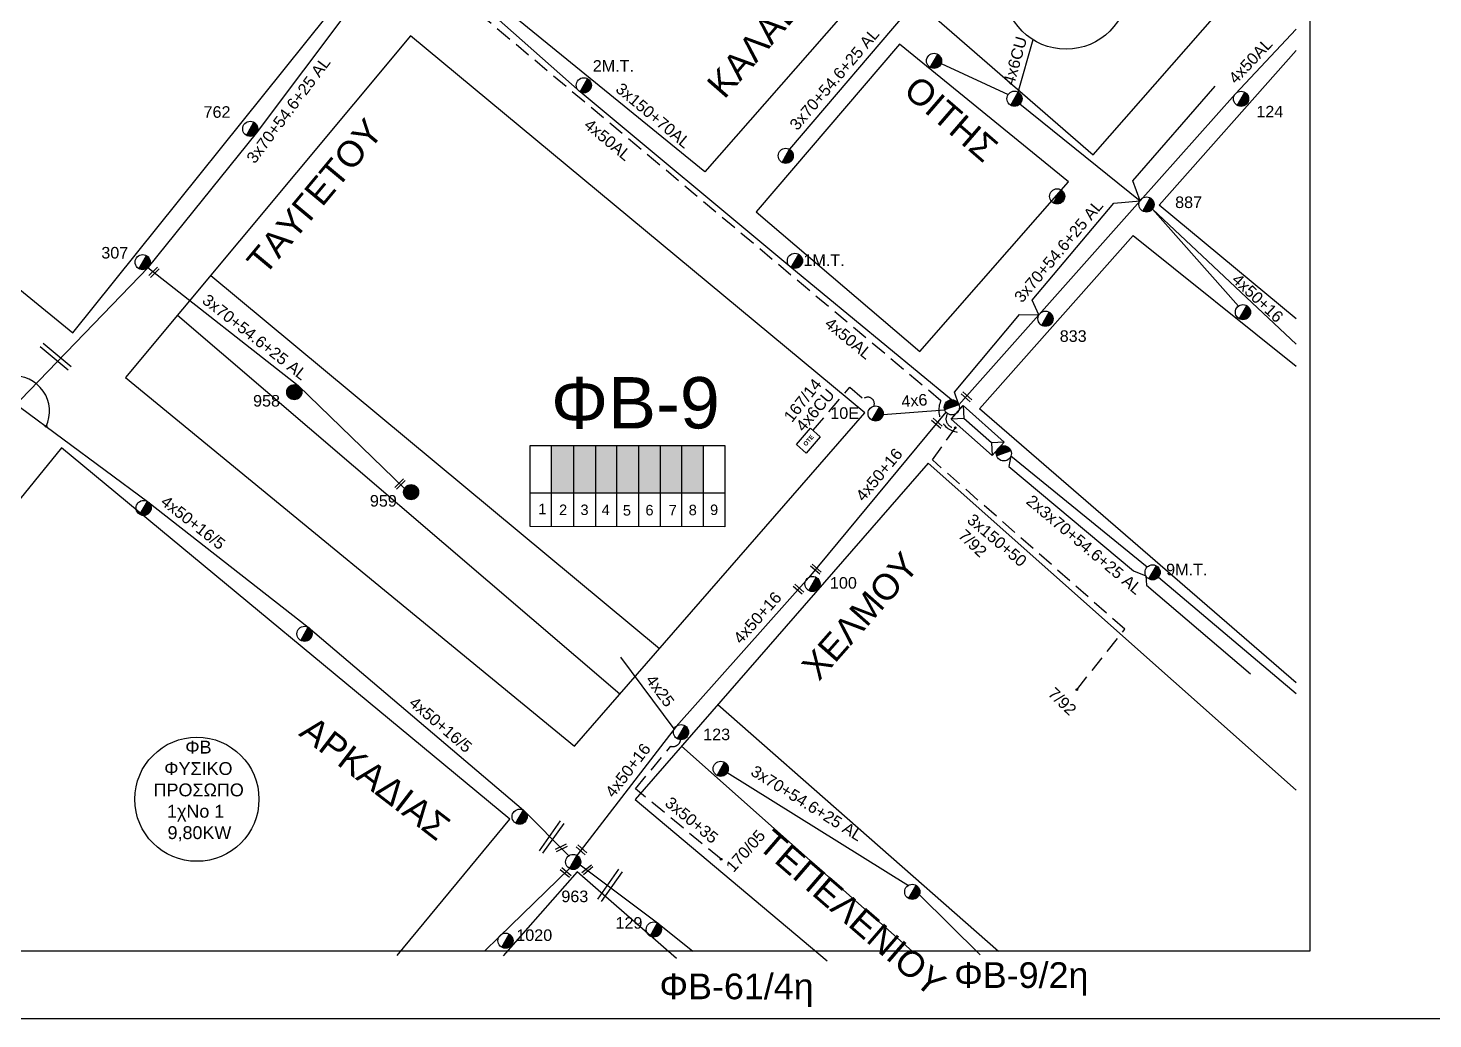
# Model space of a CAD drawing. Header units: millimetres. Extents: x 1020 to 3238, y 796 to 1818.
# Drawn here: x 2811.5 to 3030.3, y 796.3 to 950.6 of the extents above; entities that cross this region are included whole.
import ezdxf
from ezdxf.enums import TextEntityAlignment as Align

# ---------------------------------------------------------------- set-up
doc = ezdxf.new("R2010")
doc.units = ezdxf.units.MM
doc.linetypes.add('DASHED', pattern=[19.05, 12.7, -6.35])
for name, color, linetype, lineweight in [('3x150+50', 7, 'Continuous', 30), ('3x150+70AL', 7, 'DASHED', 30), ('3x50+35', 7, 'Continuous', 30), ('3x70+54.6+25 AL', 7, 'SYN_LINE', 30), ('4x25', 7, 'Continuous', 30), ('4x50+16', 7, 'Continuous', 30), ('4x50+16_5', 7, 'Continuous', 30), ('4x50AL', 7, 'Continuous', 30), ('4x6CU', 7, 'Continuous', 30), ('Υπόβαθρο ΔΕΗ', 7, 'Continuous', 30)]:
    doc.layers.add(name, color=color, linetype=linetype, lineweight=lineweight)
for name, color, linetype in [('Pillar OTE', 7, 'Continuous'), ('text οδών', 7, 'Continuous'), ('text_kalodion', 7, 'Continuous'), ('Άγνωστα', 7, 'Continuous'), ('ΑΓΝΩΣΤΟ ΕΝΑΕΡΙΟ ΚΑΛΩΔΙΟ', 7, 'Continuous'), ('Επιγραφές - Σχήματα', 7, 'Continuous'), ('Καλώδια ΧΤ   3x150AL+50CU', 7, 'DASHED'), ('Μηχανική τομή', 7, 'Continuous'), ('Στύλος Ξύλινος', 7, 'Continuous'), ('Στύλος Ξύλινος @ 1', 7, 'Continuous'), ('Στύλος ΦΜ', 7, 'Continuous'), ('Στύλος ΦΜ @ 1', 7, 'Continuous'), ('Συνδέσεις', 7, 'Continuous'), ('Τομή', 7, 'Continuous'), ('Υποσταθμός εναέριος 2 στύλων', 7, 'Continuous'), ('Υποσταθμός πόλεως', 7, 'Continuous')]:
    doc.layers.add(name, color=color, linetype=linetype)
doc.styles.add('arial', font='arial.ttf')
doc.styles.get("Standard").update_dxf_attribs({"font": 'arial.ttf'})
doc.linetypes.add('SYN_LINE', pattern='A,0.5,-0.0001,["/\\/\\/\\/",Standard,S=0.1,R=0,X=0,Y=-0.05],-0.25', length=0.7501)

# ---------------------------------------------------------------- blocks, each defined once
blk = doc.blocks.new('ΥΠΑΡΧΩΝ ΤΣΙΜΕΝΤΕΝΙΟΣ ΣΤΥΛΟΣ')
at = {"layer": 'Στύλος ΦΜ'}
blk.add_hatch(color=7, dxfattribs=at).paths.add_polyline_path([(-1.29, -2.28, 0.574793), (2.62, 0, 0.268822), (1.3, 2.27)])
at = {"layer": 'Στύλος ΦΜ', "color": 7}
blk.add_line((-1.29, -2.28), (1.3, 2.27), dxfattribs=at)
blk.add_circle((0, 0), 2.62, dxfattribs=at)
at = {"layer": 'Στύλος ΦΜ', "flags": 4}
for tag, p in [('ΑΡΙΘΜΟΣ', (-4.68, 8.05)), ('ΤΥΠΟΣ', (-4.91, 3.03))]:
    blk.add_attdef(tag, p, '', height=4, dxfattribs=at)
blk = doc.blocks.new('ΥΠΟΣΤΑΘΜΟΣ ΕΝΑΕΡΙΟΣ ΕΠΙ 2 ΣΤΥΛΩΝ')
at = {"layer": 'Υποσταθμός εναέριος 2 στύλων', "linetype": 'Continuous'}
for points in [[(-11.97, -2.11, 0.574793), (-8.45, -0.07, 0.268822), (-9.64, 1.98)], [(9.68, -2.15, 0.574793), (13.19, -0.1, 0.268822), (12.01, 1.95)]]:
    blk.add_hatch(color=256, dxfattribs=at).paths.add_polyline_path(points)
for p, q in [((-11.97, -2.11), (-9.64, 1.98)), ((9.68, -2.15), (12.01, 1.95))]:
    blk.add_line(p, q, dxfattribs=at)
for centre in [(-10.81, -0.07), (10.84, -0.1)]:
    blk.add_circle(centre, 2.36, dxfattribs=at)
at = {"layer": 'Υποσταθμός πόλεως', "linetype": 'Continuous', "ltscale": 40}
blk.add_lwpolyline([(-8.57, 2.82), (8.57, 2.82), (8.57, -2.82), (-8.57, -2.82)], close=True, dxfattribs=at)
for points in [[(-5.75, 0), (-8.57, 2.82)], [(-8.57, -2.82), (-5.75, 0)], [(-5.75, 0), (5.75, 0)], [(5.75, 0), (8.57, 2.82)], [(8.57, -2.82), (5.75, 0)]]:
    blk.add_lwpolyline(points, dxfattribs=at)
at = {"layer": 'Υποσταθμός εναέριος 2 στύλων', "ltscale": 40, "flags": 1}
for tag, p in [('ΜΕΤΑΣΧΗΜΑΤΙΣΜΟΣ', (14.09, 2.51)), ('ΙΣΧΥΣ', (14.07, -0.28)), ('ΑΡΙΘΜΟΣ', (14.19, -3))]:
    blk.add_attdef(tag, p, '', height=1.8, dxfattribs=at)
blk = doc.blocks.new('ΥΠΑΡΧΩΝ ΞΥΛΙΝΟΣ ΣΤΥΛΟΣ')
at = {"layer": 'Στύλος Ξύλινος'}
h = blk.add_hatch(color=7, dxfattribs=at)
h.paths.add_polyline_path([(-2.62, 0, 0.270008), (-1.29, -2.28), (1.3, 2.27, 0.576266)])
h.paths.add_polyline_path([(-1.29, -2.28, 0.574793), (2.62, 0, 0.268822), (1.3, 2.27)])
at = {"layer": 'Στύλος Ξύλινος', "color": 7}
blk.add_line((-1.29, -2.28), (1.3, 2.27), dxfattribs=at)
blk.add_circle((0, 0), 2.62, dxfattribs=at)
at = {"layer": 'Στύλος Ξύλινος', "flags": 4}
for tag, p in [('ΑΡΙΘΜΟΣ', (-4.91, 8.6)), ('ΤΥΠΟΣ', (-4.85, 3.39))]:
    blk.add_attdef(tag, p, '', height=4, dxfattribs=at)
blk = doc.blocks.new('_ΣΥΝΔΕΣΗ')
at = {"layer": 'Συνδέσεις', "linetype": 'SYN_LINE', "ltscale": 40}
blk.add_hatch(color=256, dxfattribs=at).paths.add_polyline_path([(0.5, -0.01, 1), (-0.5, -0.01, 1)])
at = {"layer": 'Συνδέσεις'}
blk.add_circle((0, -0.01), 0.5, dxfattribs=at)
blk = doc.blocks.new('ΜΗΧΑΝΙΚΗ ΤΟΜΗ')
at = {"layer": 'Μηχανική τομή', "ltscale": 40}
for p, q in [((-1.89, 0.78), (5.68, 0.78)), ((-1.89, -0.78), (5.68, -0.78))]:
    blk.add_line(p, q, dxfattribs=at)
blk = doc.blocks.new('ΤΟΜΗ')
at = {"layer": 'Τομή', "ltscale": 40}
for p, q in [((-5.68, 0), (17.06, 0)), ((-5.68, -2.77), (17.06, -2.77))]:
    blk.add_line(p, q, dxfattribs=at)
blk = doc.blocks.new('PILLAR ΟΤΕ')
at = {"layer": 'Pillar OTE', "ltscale": 40}
blk.add_lwpolyline([(-3.31, 2.02), (3.39, 2.02), (3.39, -1.99), (-3.31, -1.99)], close=True, dxfattribs=at)
at = {"layer": 'Pillar OTE', "insert": (-1.81, 0.71), "char_height": 1.3575, "width": 109.961, "attachment_point": 1}
blk.add_mtext('{\\fArial|b1|i0|c161|p34;OTE}', dxfattribs=at)

msp = doc.modelspace()

# ---------------------------------------------------------------- hatches: boundary and pattern name
at = {"layer": 'Καλώδια ΧΤ   3x150AL+50CU', "linetype": 'DASHED', "lineweight": -3, "ltscale": 0.2}
h = msp.add_hatch(color=151, dxfattribs=at)
h.dxf.hatch_style = 1
h.paths.add_polyline_path([(2896.46, 885.59), (2893.02, 885.59), (2893.02, 878.23), (2896.46, 878.22)])
h = msp.add_hatch(color=6, dxfattribs=at)
h.dxf.hatch_style = 1
h.paths.add_polyline_path([(2896.46, 878.22), (2899.9, 878.22), (2899.9, 885.59), (2896.46, 885.59)])
h = msp.add_hatch(color=85, dxfattribs=at)
h.dxf.hatch_style = 1
h.paths.add_polyline_path([(2903.19, 885.59), (2899.9, 885.59), (2899.9, 878.22), (2903.19, 878.22)])
h = msp.add_hatch(color=30, dxfattribs=at)
h.dxf.hatch_style = 1
h.paths.add_polyline_path([(2903.19, 878.22), (2906.58, 878.21), (2906.58, 885.59), (2903.19, 885.59)])
h = msp.add_hatch(color=27, dxfattribs=at)
h.dxf.hatch_style = 1
h.paths.add_polyline_path([(2906.58, 878.21), (2909.98, 878.21), (2909.98, 885.59), (2906.58, 885.59)])
h = msp.add_hatch(color=151, dxfattribs=at)
h.dxf.hatch_style = 1
h.paths.add_polyline_path([(2909.98, 878.21), (2913.37, 878.21), (2913.37, 885.58), (2909.98, 885.58)])
h = msp.add_hatch(color=173, dxfattribs=at)
h.dxf.hatch_style = 1
h.paths.add_polyline_path([(2913.31, 878.21), (2916.71, 878.2), (2916.71, 885.58), (2913.31, 885.58)])

# ---------------------------------------------------------------- linework, layer by layer
at = {"lineweight": -3}
msp.add_lwpolyline([(1059.16, 1801.46), (3011.12, 1801.46), (3011.12, 806.84), (1059.16, 806.84)], close=True, dxfattribs=at)
at = {"lineweight": -3, "ltscale": 0.2}
for centre in [(2973.15, 956.97), (2837.75, 830.48)]:
    msp.add_circle(centre, 9.67, dxfattribs=at)
at = {"layer": '3x150+50', "color": 85, "linetype": 'DASHED', "lineweight": -3, "ltscale": 0.2}
msp.add_lwpolyline([(2954.72, 890.54, 0.818767), (2956.54, 888.54, -0.019585)], format="xyb", dxfattribs=at)
msp.add_lwpolyline([(2974.84, 847.54), (2982.32, 856.95), (2952.35, 883.32), (2955.92, 888.34)], dxfattribs=at)
at = {"layer": '3x150+70AL', "color": 27, "linetype": 'DASHED', "lineweight": -3, "ltscale": 0.2}
msp.add_lwpolyline([(2957.5, 887.69, -0.625781), (2953.66, 892.54), (2872.33, 960.71, -0.733543), (2870.15, 963.82, -1.692301)], format="xyb", dxfattribs=at)
at = {"layer": '3x50+35', "color": 133, "linetype": 'DASHED', "lineweight": -3, "ltscale": 0.2}
msp.add_lwpolyline([(2919.42, 821.13), (2906.09, 832.1), (2911.59, 838.73, 0.456595), (2913.12, 839.76, -54.311351)], format="xyb", dxfattribs=at)
at = {"layer": '3x70+54.6+25 AL', "color": 1, "linetype": 'SYN_LINE', "lineweight": -3, "ltscale": 20}
msp.add_lwpolyline([(2978.3, 984.91), (2949.78, 954.76), (2930.08, 931.72)], dxfattribs=at)
at = {"layer": '3x70+54.6+25 AL', "color": 30, "linetype": 'SYN_LINE', "lineweight": -3, "ltscale": 20}
for points in [[(2810.27, 892.67), (2830.2, 913.37), (2847.01, 934.2), (2869.3, 963.94)], [(2830.1, 913.28), (2853.51, 894.9), (2870.09, 878.88)]]:
    msp.add_lwpolyline(points, dxfattribs=at)
at = {"layer": '3x70+54.6+25 AL', "color": 7, "linetype": 'SYN_LINE', "lineweight": -3, "ltscale": 10}
msp.add_lwpolyline([(2965.71, 940.62), (2968.01, 948.79)], dxfattribs=at)
at = {"layer": '3x70+54.6+25 AL', "color": 7, "linetype": 'SYN_LINE', "lineweight": -3, "ltscale": 15}
msp.add_lwpolyline([(2953.7, 945.1), (2964.13, 940.23)], dxfattribs=at)
at = {"layer": '3x70+54.6+25 AL', "color": 173, "linetype": 'SYN_LINE', "lineweight": -3, "ltscale": 20}
msp.add_lwpolyline([(2956.47, 891.91), (2955.76, 893.87), (2965.91, 905.96), (2968.94, 905.94), (2967.9, 908.19), (2980.6, 923.31), (2984.69, 923.71), (2983.55, 926.81), (2996.4, 941.55)], dxfattribs=at)
at = {"layer": '3x70+54.6+25 AL', "color": 7, "linetype": 'SYN_LINE', "lineweight": -3, "ltscale": 20}
for points in [[(2965.96, 938.77), (2984.69, 923.71)], [(2986.62, 922.38), (3000.03, 907.3)]]:
    msp.add_lwpolyline(points, dxfattribs=at)
at = {"layer": '3x70+54.6+25 AL', "color": 85, "linetype": 'SYN_LINE', "lineweight": -3, "ltscale": 10}
msp.add_lwpolyline([(2944.65, 890.41), (2954.24, 891.15)], dxfattribs=at)
at = {"layer": '3x70+54.6+25 AL', "color": 133, "linetype": 'SYN_LINE', "lineweight": -3, "ltscale": 20}
for points in [[(2964.57, 883.97), (2964.26, 882.3), (2983.65, 866.08), (2985.61, 865.26), (2985.71, 863.84), (3001.89, 850)], [(2920.38, 834.62), (2948.6, 817.07)]]:
    msp.add_lwpolyline(points, dxfattribs=at)
at = {"layer": '3x70+54.6+25 AL', "color": 6, "linetype": 'SYN_LINE', "lineweight": -3, "ltscale": 20}
for points in [[(2964.57, 883.97), (2985.81, 866.66)], [(2987.54, 865.07), (3009, 846.96)]]:
    msp.add_lwpolyline(points, dxfattribs=at)
at = {"layer": '3x70+54.6+25 AL', "color": 133, "linetype": 'SYN_LINE', "lineweight": -3, "ltscale": 15}
msp.add_lwpolyline([(2950.29, 815.63), (2959.77, 806.23)], dxfattribs=at)
at = {"layer": '4x25', "color": 133, "linetype": 'SYN_LINE', "lineweight": -3, "ltscale": 15}
msp.add_lwpolyline([(2912.11, 841.44), (2903.81, 852.61)], dxfattribs=at)
at = {"layer": '4x50+16', "color": 5, "linetype": 'Continuous', "lineweight": -3, "ltscale": 0.2}
msp.add_lwpolyline([(2986.62, 922.38), (3009, 901.38)], dxfattribs=at)
at = {"layer": '4x50+16', "color": 85, "linetype": 'Continuous', "lineweight": -3, "ltscale": 0.2}
for points in [[(2954.45, 890.78), (2933.07, 865.04), (2912.41, 841.83), (2896.96, 821.73)], [(2895.8, 819.69), (2884.78, 808.99), (2882.57, 806.84)]]:
    msp.add_lwpolyline(points, dxfattribs=at)
at = {"layer": '4x50+16_5', "color": 2, "linetype": 'Continuous', "lineweight": -3, "ltscale": 0.2}
msp.add_lwpolyline([(2810.29, 891.48), (2830.04, 876.87), (2855.1, 857.27), (2888.61, 828.78), (2895.68, 821.66)], dxfattribs=at)
at = {"layer": '4x50AL', "color": 30, "linetype": 'Continuous', "lineweight": -3, "ltscale": 0.2}
msp.add_lwpolyline([(2955.3, 892.7), (2930.13, 913.46), (2897.45, 940.66), (2870.83, 964.27)], dxfattribs=at)
at = {"layer": '4x50AL', "color": 151, "linetype": 'Continuous', "lineweight": -3, "ltscale": 0.2}
msp.add_lwpolyline([(2956.47, 891.91), (2968.94, 905.94), (2984.69, 923.71), (2999.48, 940.3), (3009, 950.44)], dxfattribs=at)
at = {"layer": '4x6CU', "color": 85, "linetype": 'DASHED', "lineweight": -3, "ltscale": 0.2}
msp.add_lwpolyline([(2933.75, 887.95), (2939.47, 894.64), (2941.59, 892.84, -0.782041), (2943.23, 891.72, 49.314917)], format="xyb", dxfattribs=at)
at = {"layer": 'Pillar OTE', "lineweight": -3, "ltscale": 40}
for points in [[(2889.69, 872.95), (2889.69, 885.59), (2920.02, 885.59), (2920.02, 872.92), (2889.69, 872.95)], [(2893.02, 872.95), (2893.02, 885.59)], [(2896.46, 872.94), (2896.46, 885.59)], [(2899.9, 872.94), (2899.9, 885.59)], [(2903.19, 872.94), (2903.19, 885.59)], [(2906.58, 872.93), (2906.58, 885.59)], [(2909.98, 872.93), (2909.98, 885.59)], [(2913.31, 872.93), (2913.31, 885.59)], [(2916.7, 872.92), (2916.7, 885.59)], [(2889.69, 878.23), (2920.02, 878.2)]]:
    msp.add_lwpolyline(points, dxfattribs=at)
at = {"layer": 'ΑΓΝΩΣΤΟ ΕΝΑΕΡΙΟ ΚΑΛΩΔΙΟ', "color": 173, "linetype": 'Continuous', "lineweight": -3, "ltscale": 0.2}
msp.add_lwpolyline([(2897.48, 820.28), (2909.52, 811.21), (2914.99, 806.84)], dxfattribs=at)
at = {"layer": 'Επιγραφές - Σχήματα', "lineweight": -3}
msp.add_lwpolyline([(1019.92, 1815.41), (3237.54, 1815.41), (3238.24, 796.27), (1019.92, 796.27)], close=True, dxfattribs=at)
at = {"layer": 'Υπόβαθρο ΔΕΗ', "color": 7, "lineweight": -3}
for points in [[(2788.44, 943.35), (2792.49, 947.97), (2782.36, 957.29), (2769.4, 943.13), (2818.43, 903.15), (2861.24, 956.53), (2817.28, 994.41), (2786.5, 962.79), (2796.85, 954.19), (2799.93, 958.22)], [(2945.11, 960.44), (2916.87, 928.18), (2878.94, 959.16), (2907.12, 993.45)], [(3009, 905.31), (2987.68, 922.99), (3009, 947.09)], [(3009, 848.62), (2959.67, 891.28), (2983.6, 918.27), (3009, 897.91)], [(2839.92, 912.08), (2909.84, 853.95)], [(2903.66, 846.85), (2834.71, 905.84)], [(2868.93, 806.14), (2886.5, 827.4), (2816.68, 885.22), (2754.28, 808.5)], [(3009, 831.91), (2951.69, 882.82), (2906.03, 830.45), (2935.95, 805.31)], [(2918.93, 845.24), (2962.61, 806.84)], [(2913.25, 838.73), (2949.18, 806.84)], [(2912.49, 805.67), (2896.97, 819.16), (2885.47, 806.07)]]:
    msp.add_lwpolyline(points, dxfattribs=at)
for points in [[(2951.83, 953), (2977.39, 930.87), (3004.1, 961.36), (2980.02, 984.82)], [(2941.81, 890.66), (2871.02, 949.39), (2826.64, 896.16), (2896.59, 838.73)], [(2924.87, 921.95), (2950.39, 900.23), (2973.56, 926.67), (2947.21, 948.07)]]:
    msp.add_lwpolyline(points, close=True, dxfattribs=at)
at = {"layer": 'Υπόβαθρο ΔΕΗ', "lineweight": -3}
msp.add_arc((2809.34, 890.93), 5.46, 334.1357, 95.8587, dxfattribs=at)

# ---------------------------------------------------------------- block references
at = {"layer": 'Pillar OTE', "xscale": 0.5, "yscale": 0.5, "zscale": 0.5, "rotation": 49}
msp.add_blockref('PILLAR ΟΤΕ', (2933, 886.31), dxfattribs=at)
at = {"layer": 'Μηχανική τομή', "lineweight": -3}
for p, xscale, yscale, zscale, rotation in [((2830.73, 912.23), 0.2499999999999677, 0.2499999999999677, 0.2499999999999677, 44.96013071768783), ((2957.29, 893.46), 0.2499999999999678, 0.2499999999999678, 0.2499999999999678, 319.0936133740331), ((2952.68, 889.38), 0.2499999999999678, 0.2499999999999678, 0.2499999999999678, 319.0936133740331), ((2869.05, 879.24), 0.2499999999999677, 0.2499999999999677, 0.2499999999999677, 44.96013071768783), ((2933.83, 866.65), 0.2499999999999678, 0.2499999999999678, 0.2499999999999678, 319.0936133740331), ((2931.12, 863.53), 0.2499999999999678, 0.2499999999999678, 0.2499999999999678, 319.0936133740331), ((2894.12, 822.73), 0.2499999999999678, 0.2499999999999678, 0.2499999999999678, 25.6725955384958), ((2897.31, 822.9), 0.2499999999999678, 0.2499999999999678, 0.2499999999999678, 319.0936133740331), ((2894.84, 819.4), 0.2499999999999678, 0.2499999999999678, 0.2499999999999678, 319.0936133740331), ((2898.23, 819.23), 0.2499999999999678, 0.2499999999999678, 0.2499999999999678, 39.54527643893785)]:
    msp.add_blockref('ΜΗΧΑΝΙΚΗ ΤΟΜΗ', p, dxfattribs=dict(at, xscale=xscale, yscale=yscale, zscale=zscale, rotation=rotation))
at = {"layer": 'Στύλος Ξύλινος @ 1', "lineweight": -3, "ltscale": 40}
ref = msp.add_blockref('ΥΠΑΡΧΩΝ ΞΥΛΙΝΟΣ ΣΤΥΛΟΣ', (2852.92, 893.88), dxfattribs=dict(at, xscale=0.4499999999998137, yscale=0.4499999999998137, zscale=0.4499999999998137))
ref.add_attrib('ΤΥΠΟΣ', '958', (2846.5, 891.64), dxfattribs={"layer": 'Στύλος Ξύλινος', "height": 1.8, "flags": 4})
ref = msp.add_blockref('ΥΠΑΡΧΩΝ ΞΥΛΙΝΟΣ ΣΤΥΛΟΣ', (2871.12, 878.31), dxfattribs=dict(at, xscale=0.4499999999998134, yscale=0.4499999999998134, zscale=0.4499999999998134))
ref.add_attrib('ΤΥΠΟΣ', '959', (2864.7, 876.06), dxfattribs={"layer": 'Στύλος Ξύλινος', "height": 1.8, "flags": 4})
at = {"layer": 'Στύλος ΦΜ @ 1', "lineweight": -3, "ltscale": 40}
ref = msp.add_blockref('ΥΠΑΡΧΩΝ ΤΣΙΜΕΝΤΕΝΙΟΣ ΣΤΥΛΟΣ', (2898.03, 941.68), dxfattribs=dict(at, xscale=0.4499999999998375, yscale=0.4499999999998375, zscale=0.4499999999998375))
ref.add_attrib('ΤΥΠΟΣ', '2M.T.', (2899.42, 943.8), dxfattribs={"layer": 'Στύλος ΦΜ', "height": 1.8, "flags": 4})
for p, xscale, yscale, zscale in [((2952.59, 945.48), 0.4499999999998027, 0.4499999999998027, 0.4499999999998027), ((2965.12, 939.59), 0.4499999999998027, 0.4499999999998027, 0.4499999999998027), ((2929.49, 930.7), 0.4499999999998027, 0.4499999999998027, 0.4499999999998027), ((2971.77, 924.38), 0.4499999999998027, 0.4499999999998027, 0.4499999999998027), ((3000.72, 906.34), 0.4499999999998181, 0.4499999999998181, 0.4499999999998181), ((2829.45, 875.85), 0.4499999999998181, 0.4499999999998181, 0.4499999999998181), ((2854.52, 856.24), 0.4499999999998181, 0.4499999999998181, 0.4499999999998181), ((2919.36, 835.22), 0.4499999999998181, 0.4499999999998181, 0.4499999999998181), ((2888.03, 827.76), 0.4499999999998181, 0.4499999999998181, 0.4499999999998181), ((2949.2, 816.06), 0.4499999999998181, 0.4499999999998181, 0.4499999999998181)]:
    msp.add_blockref('ΥΠΑΡΧΩΝ ΤΣΙΜΕΝΤΕΝΙΟΣ ΣΤΥΛΟΣ', p, dxfattribs=dict(at, xscale=xscale, yscale=yscale, zscale=zscale))
ref = msp.add_blockref('ΥΠΑΡΧΩΝ ΤΣΙΜΕΝΤΕΝΙΟΣ ΣΤΥΛΟΣ', (3000.42, 939.58), dxfattribs=dict(at, xscale=0.4499999999998027, yscale=0.4499999999998027, zscale=0.4499999999998027))
ref.add_attrib('ΤΥΠΟΣ', '124', (3002.8, 936.68), dxfattribs={"layer": 'Στύλος ΦΜ', "height": 1.8, "flags": 4})
ref = msp.add_blockref('ΥΠΑΡΧΩΝ ΤΣΙΜΕΝΤΕΝΙΟΣ ΣΤΥΛΟΣ', (2846.06, 934.89), dxfattribs=dict(at, xscale=0.449999999999857, yscale=0.449999999999857, zscale=0.449999999999857))
ref.add_attrib('ΤΥΠΟΣ', '762', (2838.79, 936.62), dxfattribs={"layer": 'Στύλος ΦΜ', "height": 1.8, "flags": 4})
ref = msp.add_blockref('ΥΠΑΡΧΩΝ ΤΣΙΜΕΝΤΕΝΙΟΣ ΣΤΥΛΟΣ', (2985.7, 923.11), dxfattribs=dict(at, xscale=0.4499999999998027, yscale=0.4499999999998027, zscale=0.4499999999998027))
ref.add_attrib('ΤΥΠΟΣ', '887', (2990.15, 922.56), dxfattribs={"layer": 'Στύλος ΦΜ', "height": 1.8, "flags": 4})
ref = msp.add_blockref('ΥΠΑΡΧΩΝ ΤΣΙΜΕΝΤΕΝΙΟΣ ΣΤΥΛΟΣ', (2829.3, 914.14), dxfattribs=dict(at, xscale=0.449999999999857, yscale=0.449999999999857, zscale=0.449999999999857))
ref.add_attrib('ΤΥΠΟΣ', '307', (2822.86, 914.7), dxfattribs={"layer": 'Στύλος ΦΜ', "height": 1.8, "flags": 4})
ref = msp.add_blockref('ΥΠΑΡΧΩΝ ΤΣΙΜΕΝΤΕΝΙΟΣ ΣΤΥΛΟΣ', (2930.92, 914.33), dxfattribs=dict(at, xscale=0.4499999999998375, yscale=0.4499999999998375, zscale=0.4499999999998375))
ref.add_attrib('ΤΥΠΟΣ', '1M.T.', (2932.24, 913.54), dxfattribs={"layer": 'Στύλος ΦΜ', "height": 1.8, "flags": 4})
ref = msp.add_blockref('ΥΠΑΡΧΩΝ ΤΣΙΜΕΝΤΕΝΙΟΣ ΣΤΥΛΟΣ', (2969.95, 905.32), dxfattribs=dict(at, xscale=0.4499999999998027, yscale=0.4499999999998027, zscale=0.4499999999998027))
ref.add_attrib('ΤΥΠΟΣ', '833', (2972.17, 901.72), dxfattribs={"layer": 'Στύλος ΦΜ', "height": 1.8, "flags": 4})
ref = msp.add_blockref('ΥΠΑΡΧΩΝ ΤΣΙΜΕΝΤΕΝΙΟΣ ΣΤΥΛΟΣ', (2943.49, 890.57), dxfattribs=dict(at, xscale=0.4499999999998027, yscale=0.4499999999998027, zscale=0.4499999999998027))
ref.add_attrib('ΤΥΠΟΣ', '10E', (2936.43, 889.73), dxfattribs={"layer": 'Στύλος ΦΜ', "height": 1.8, "flags": 4})
ref = msp.add_blockref('ΥΠΑΡΧΩΝ ΤΣΙΜΕΝΤΕΝΙΟΣ ΣΤΥΛΟΣ', (2986.64, 865.82), dxfattribs=dict(at, xscale=0.4499999999998485, yscale=0.4499999999998485, zscale=0.4499999999998485))
ref.add_attrib('ΤΥΠΟΣ', '9M.T.', (2988.75, 865.36), dxfattribs={"layer": 'Στύλος ΦΜ', "height": 1.8, "flags": 4})
ref = msp.add_blockref('ΥΠΑΡΧΩΝ ΤΣΙΜΕΝΤΕΝΙΟΣ ΣΤΥΛΟΣ', (2933.65, 864.01), dxfattribs=dict(at, xscale=0.4499999999998027, yscale=0.4499999999998027, zscale=0.4499999999998027))
ref.add_attrib('ΤΥΠΟΣ', '100', (2936.37, 863.28), dxfattribs={"layer": 'Στύλος ΦΜ', "height": 1.8, "flags": 4})
ref = msp.add_blockref('ΥΠΑΡΧΩΝ ΤΣΙΜΕΝΤΕΝΙΟΣ ΣΤΥΛΟΣ', (2913.17, 840.93), dxfattribs=dict(at, xscale=0.4499999999998027, yscale=0.4499999999998027, zscale=0.4499999999998027))
ref.add_attrib('ΤΥΠΟΣ', '123', (2916.63, 839.68), dxfattribs={"layer": 'Στύλος ΦΜ', "height": 1.8, "flags": 4})
ref = msp.add_blockref('ΥΠΑΡΧΩΝ ΤΣΙΜΕΝΤΕΝΙΟΣ ΣΤΥΛΟΣ', (2896.38, 820.71), dxfattribs=dict(at, xscale=0.4499999999998027, yscale=0.4499999999998027, zscale=0.4499999999998027))
ref.add_attrib('ΤΥΠΟΣ', '963', (2894.53, 814.45), dxfattribs={"layer": 'Στύλος ΦΜ', "height": 1.8, "flags": 4})
ref = msp.add_blockref('ΥΠΑΡΧΩΝ ΤΣΙΜΕΝΤΕΝΙΟΣ ΣΤΥΛΟΣ', (2908.93, 810.19), dxfattribs=dict(at, xscale=0.4499999999998027, yscale=0.4499999999998027, zscale=0.4499999999998027))
ref.add_attrib('ΤΥΠΟΣ', '129', (2902.96, 810.32), dxfattribs={"layer": 'Στύλος ΦΜ', "height": 1.8, "flags": 4})
ref = msp.add_blockref('ΥΠΑΡΧΩΝ ΤΣΙΜΕΝΤΕΝΙΟΣ ΣΤΥΛΟΣ', (2885.83, 808.45), dxfattribs=dict(at, xscale=0.4499999999998213, yscale=0.4499999999998213, zscale=0.4499999999998213))
ref.add_attrib('ΤΥΠΟΣ', '1020', (2887.51, 808.41), dxfattribs={"layer": 'Στύλος ΦΜ', "height": 1.8, "flags": 4})
at = {"layer": 'Συνδέσεις', "lineweight": -3, "xscale": 0.25, "yscale": 0.25, "zscale": 0.25}
for p in [(2814.26, 888.55), (2955.92, 888.35), (2974.84, 847.54), (2919.42, 821.14)]:
    msp.add_blockref('_ΣΥΝΔΕΣΗ', p, dxfattribs=at)
at = {"layer": 'Τομή', "lineweight": -3, "xscale": 0.2499999999999995, "yscale": 0.2499999999999995, "zscale": 0.2499999999999995}
for p, rotation in [((2816.61, 898.22), 140.1840430427969), ((2891.92, 823.62), 54.68626059557639), ((2901.02, 816.1), 54.68626059557639)]:
    msp.add_blockref('ΤΟΜΗ', p, dxfattribs=dict(at, rotation=rotation))
at = {"layer": 'Υποσταθμός εναέριος 2 στύλων', "lineweight": -3, "xscale": 0.5000000000001137, "yscale": 0.5000000000001137, "zscale": 0.5000000000001137, "rotation": 138.5624590455474}
msp.add_blockref('ΥΠΟΣΤΑΘΜΟΣ ΕΝΑΕΡΙΟΣ ΕΠΙ 2 ΣΤΥΛΩΝ', (2959.39, 887.9), dxfattribs=at)

# ---------------------------------------------------------------- texts
at = {"lineweight": -3, "ltscale": 30, "char_height": 1.63, "width": 11.2573, "attachment_point": 1}
for s, insert in [('1', (2890.93, 876.51)), ('2', (2894.17, 876.38)), ('3', (2897.5, 876.38)), ('4', (2900.81, 876.38)), ('5', (2904.11, 876.29)), ('6', (2907.63, 876.32)), ('7', (2911.26, 876.32)), ('8', (2914.37, 876.35)), ('9', (2917.7, 876.38))]:
    msp.add_mtext(s, dxfattribs=dict(at, insert=insert))
at = {"layer": 'text οδών', "lineweight": -3}
msp.add_text('ΤΑΥΓΕΤΟΥ', height=4, rotation=50.177, dxfattribs=at).set_placement((2856.12, 924.37), align=Align.MIDDLE_CENTER)
at = {"layer": 'text οδών', "lineweight": -3, "ltscale": 40, "insert": (2916.9, 942.02), "char_height": 2, "width": 13.6816, "attachment_point": 1, "rotation": 48.8376, "style": 'arial'}
msp.add_mtext('{\\H2x;KAΛABPYTΩN} ', dxfattribs=at)
at = {"layer": 'text οδών', "lineweight": -3, "ltscale": 40, "char_height": 2, "width": 13.6816, "attachment_point": 1}
for s, insert, rotation in [('{\\H2x;ΟΙΤΗΣ\\fMS Shell Dlg|b0|i0|c0|p0;\\H0.35416x;\\P} ', (2950.22, 943.5), 319.1241), ('{\\H2x;XEΛMOY} ', (2931.66, 851.4), 48.572), ('{\\H2x;APKAΔIAΣ\\fMS Shell Dlg|b0|i0|c0|p0;\\H0.35416x;\\P} ', (2855.91, 843.7), 322.4393), ('{\\H2x;ΤΕΠΕΛΕΝΙΟΥ\\fMS Shell Dlg|b0|i0|c0|p0;\\H0.35416x;\\P} ', (2927.54, 826.05), 319.1241)]:
    msp.add_mtext(s, dxfattribs=dict(at, insert=insert, rotation=rotation))
at = {"layer": 'text_kalodion', "linetype": 'Continuous', "lineweight": -3, "ltscale": 0.2}
for s, rotation, p in [('3x70+54.6+25 AL', 49.4664, (2937.06, 942.65)), ('4x6CU', 74.3134, (2965.21, 945.5)), ('4x50AL', 46.8071, (3001.88, 945.49)), ('3x70+54.6+25 AL', 53.1535, (2852, 937.84)), ('3x150+70AL', 320.0285, (2908.85, 936.98)), ('4x50AL', 320.2234, (2901.77, 933.2)), ('3x70+54.6+25 AL', 49.9834, (2971.99, 915.86)), ('4x50+16', 316.8241, (3003.02, 908.55)), ('3x70+54.6+25 AL', 321.8681, (2846.79, 902.47)), ('4x50AL', 320.4924, (2939.27, 902.27)), ('4x6CU', 49.4552, (2934.07, 891.09)), ('4x6', 4.4214, (2949.52, 892.59)), ('4x50+16', 50.3004, (2944.02, 881.04)), ('2x3x70+54.6+25 AL', 320.0736, (2976, 870.13)), ('4x50+16/5', 321.9647, (2837.17, 873.58)), ('3x150+50', 319.67, (2962.41, 870.83)), ('4x50+16', 48.32, (2925.07, 858.76)), ('4x25', 306.6094, (2909.93, 847.39)), ('4x50+16/5', 319.6366, (2875.73, 842.1)), ('4x50+16', 52.4578, (2904.89, 835)), ('3x70+54.6+25 AL', 328.128, (2932.78, 829.87)), ('3x50+35', 320.5281, (2914.84, 827.24))]:
    msp.add_text(s, height=1.8, rotation=rotation, dxfattribs=at).set_placement(p, align=Align.MIDDLE_CENTER)
at = {"layer": 'Άγνωστα', "color": 7, "lineweight": -3, "char_height": 1.8, "attachment_point": 1}
for s, insert, width, rotation in [('167/14', (2929.03, 890.16), 4.551914400963138e-14, 51.729), ('7/92', (2957.48, 872.7), 4.551914400963137e-14, 316.0831), ('7/92', (2971.44, 848.06), 4.551914400963137e-14, 316.0831), ('170/05', (2920, 820.16), 4.551914400963137e-14, 48.5222)]:
    msp.add_mtext(s, dxfattribs=dict(at, insert=insert, width=width, rotation=rotation))
at = {"layer": 'Επιγραφές - Σχήματα', "lineweight": -3, "insert": (2892.91, 896.23), "char_height": 8, "width": 15.5504, "attachment_point": 1, "style": 'arial'}
msp.add_mtext('ΦB-9', dxfattribs=at)
at = {"layer": 'Επιγραφές - Σχήματα', "lineweight": -3, "char_height": 4, "width": 14.2262, "attachment_point": 1}
for s, insert in [('ΦB-61/4η', (2909.81, 803.33)), ('ΦB-9/2η', (2955.73, 805.09))]:
    msp.add_mtext(s, dxfattribs=dict(at, insert=insert))
at = {"layer": 'Υπόβαθρο ΔΕΗ', "lineweight": -3, "char_height": 2, "width": 17.2548, "attachment_point": 1}
for s, insert in [('{\\W8.64836; }ΦΒ \\P{\\W4.42067; }ΦΥΣΙΚΟ \\P{\\W2.28183; }ΠΡΟΣΩΠΟ', (2829.23, 839.6)), ('{\\W5.64925; }1χΝο 1\\P{\\W5.75643; }9,80KW', (2828.71, 829.61))]:
    msp.add_mtext(s, dxfattribs=dict(at, insert=insert))

doc.saveas('drawing.dxf')
